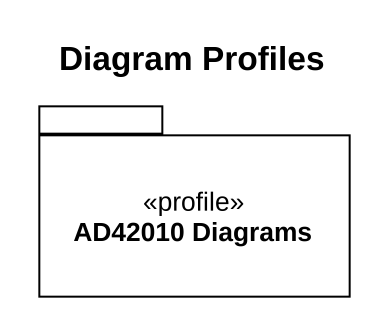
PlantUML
@startuml
title Diagram Profiles
package "AD42010 Diagrams" as AD42010_Diagrams <<profile>> {
}
@enduml
